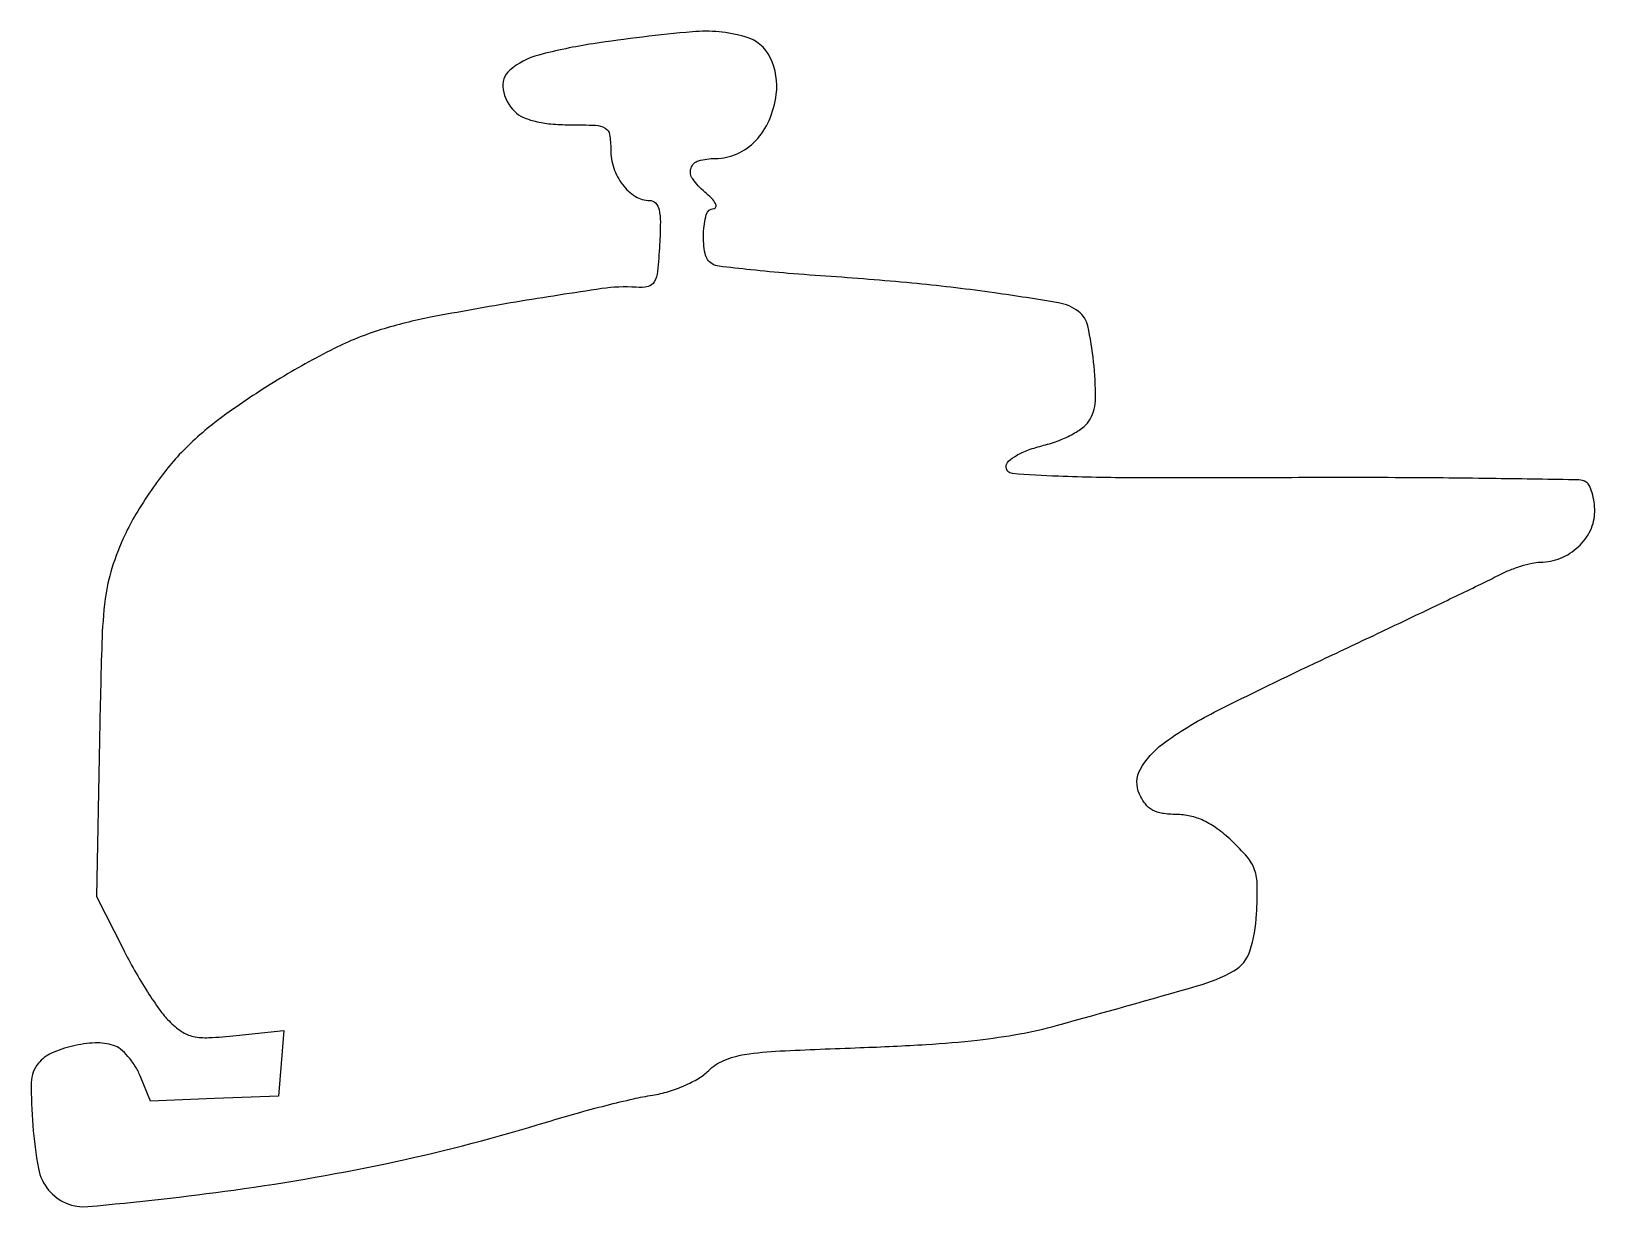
# Model space of a CAD drawing. Extents: x 0 to 186, y -1 to 139.
import ezdxf

# ---------------------------------------------------------------- set-up
doc = ezdxf.new("R2010")
doc.units = 0

msp = doc.modelspace()

# ---------------------------------------------------------------- linework, layer by layer
msp.add_lwpolyline([(66.886809, 137.630734, 0.026545), (60.424402, 136.292973, 0.114504), (56.976826, 134.475209, 0.266049), (56.182892, 132.212914, 0.151867), (57.571429, 129.571429, 0.093676), (58.552592, 128.902205, 0.043672), (60.017528, 128.40942, 0.036352), (61.875449, 128.100937, 0.02297), (64.071429, 128, -0.010076), (67.197504, 127.936995, -0.124599), (68.329268, 127.601449, -0.221274), (68.855806, 126.830356, -0.04092), (69, 125.071429, 0.080693), (69.362577, 122.839407, 0.08238), (70.412296, 120.854506, 0.091899), (71.925193, 119.482328, 0.139234), (73.623688, 119, -0.206754), (74.319256, 118.699533, -0.134412), (74.735913, 117.914702, -0.057947), (74.893399, 116.421268, -0.011703), (74.80226, 113.75, -0.009668), (74.556112, 110.553137, -0.102384), (74.171441, 109.310644, -0.22032), (73.428201, 108.765551, -0.067087), (72, 108.67243, 0.053722), (67.937445, 108.516039, 0.004675), (57.710029, 106.91622, 0.006183), (47.575326, 105.104619, 0.02733), (41.694391, 103.641145, 0.042067), (36.08751, 101.38458, 0.020314), (29.318223, 97.621765, 0.020324), (22.849681, 93.30383, 0.040351), (18.177674, 89.288929, 0.027526), (16.32966, 87.20387, 0.016197), (14.345908, 84.527054, 0.016175), (12.531445, 81.715053, 0.02648), (11.203015, 79.210888, 0.032105), (9.677578, 75.285007, 0.045935), (8.88248, 71.637227, 0.023175), (8.481608, 66.404701, 0.002811), (8.199043, 54.872628), (7.847405, 36.245255), (10.999107, 30.001768, 0.01295), (12.375872, 27.441469, 0.012309), (13.90588, 24.911423, 0.012354), (15.368107, 22.742667, 0.041893), (16.468709, 21.440382, 0.046946), (17.960545, 20.20516, 0.096389), (19.349153, 19.60893, 0.065853), (21.187477, 19.458091, 0.0133), (24.462436, 19.708279), (30.138262, 20.294076), (29.819131, 16.397038), (29.5, 12.5), (21.887717, 12.210415), (14.275434, 11.92083), (13.030171, 14.927161, 0.042268), (12.412199, 16.122379, 0.039226), (11.588195, 17.228916, 0.041632), (10.69324, 18.095144, 0.094919), (9.869983, 18.541266, 0.087813), (7.683202, 18.831954, 0.047591), (4.987673, 18.457228, 0.047932), (2.48633, 17.603155, 0.113799), (0.931829, 16.417859, 0.171384), (0.093566, 14.144429, 0.023538), (0.264203, 9.019261, 0.025416), (0.938539, 3.907829, 0.128382), (2.147341, 1.322465, 0.246623), (6.818265, -0.622031, 0.011781), (24.192505, 1.344005, 0.019041), (43.423894, 4.730717, 0.02173), (61.5, 9.459039, -0.006725), (64.889636, 10.455246, -0.005884), (68.459021, 11.407195, -0.005924), (71.704349, 12.191126, -0.017506), (73.956242, 12.624583, 0.034225), (75.846198, 13.054314, 0.029531), (77.758318, 13.754554, 0.030718), (79.440377, 14.612168, 0.063204), (80.606678, 15.515769, -0.09632), (82.4446, 16.755299, -0.062512), (84.917746, 17.456946, -0.02605), (89.129316, 17.87736, -0.00299), (98.650436, 18.272012, 0.006232), (106.50185, 18.648467, 0.012983), (112.604516, 19.176681, 0.016311), (117.606219, 19.906658, 0.022982), (122, 20.905342, 0.002227), (138.744016, 25.609913, 0.057553), (143.083467, 27.410642, 0.190929), (144.992258, 29.746332, 0.063906), (145.797079, 34.164076, 0.015415), (145.871321, 37.57915, 0.080593), (145.554319, 39.426648, 0.095703), (144.691874, 40.927395, 0.026352), (142.797079, 42.900688, 0.030246), (141.114501, 44.296534, 0.047976), (139.506137, 45.252284, 0.05413), (137.900292, 45.806167, 0.0557), (136.228561, 45.995373, -0.037742), (134.585748, 46.121894, -0.088467), (133.424345, 46.518131, -0.100636), (132.562729, 47.252532, -0.059273), (131.857599, 48.413191, -0.238122), (131.97614, 51.374376, -0.107529), (134.613432, 54.370537, -0.042053), (140.755698, 58.142522, -0.006641), (153.5, 64.352035, 0.0007), (160.61289, 67.713733, 0.000921), (167.09375, 70.802472, 0.000667), (172.518462, 73.409037, 0.008851), (174.5, 74.408026, -0.024105), (175.797335, 75.013187, -0.02068), (177.214326, 75.525465, -0.021193), (178.541468, 75.883024, -0.054492), (179.527494, 75.993839, 0.096081), (181.935335, 76.46844, 0.090664), (184.047091, 77.813142, 0.093845), (185.49188, 79.77075, 0.112637), (186, 81.997687, 0.032806), (185.924427, 83.148262, 0.038152), (185.698655, 84.22095, 0.041642), (185.369401, 85.077589, 0.142717), (184.974146, 85.515979, 0.134872), (184.099779, 85.772573, 0.000594), (174.269731, 85.931186, 0.002797), (163.071901, 86.035904, 0.001755), (149.974146, 86.039136, -0.00128), (131.269337, 86.025973, -0.009144), (122.223859, 86.208201, -0.009954), (116.756272, 86.527535, -0.391477), (116, 87.345425, -0.211735), (116.287814, 87.99461, -0.054779), (117.23673, 88.681742, -0.043061), (118.658987, 89.336113, -0.024623), (120.468242, 89.887686, 0.030186), (122.325774, 90.476625, 0.036419), (123.981232, 91.256361, 0.040591), (125.276416, 92.131329, 0.101378), (126.002832, 93.005292, 0.12229), (126.630131, 95.482386, 0.028012), (126.406754, 99.828133, 0.025519), (125.727744, 104.079079, 0.182108), (124.623484, 105.803058, 0.118378), (122.242093, 106.824467, 0.007379), (114.614545, 108.014448, 0.010628), (105.421101, 109.111338, 0.007819), (95.195546, 109.950262, -0.004109), (90.102328, 110.3301, -0.006065), (85.63983, 110.754358, -0.00301), (81.870845, 111.181831, -0.109084), (81.051297, 111.468297, -0.209588), (80.215127, 112.680025, -0.055329), (80.021943, 115.081034, -0.058532), (80.355272, 117.329294, -0.331408), (81.25, 118.033269, 0.333014), (81.497594, 118.22924, 0.191781), (81.449467, 118.626286, 0.068557), (80.983336, 119.256965, 0.02566), (80.173717, 120.005332, -0.064555), (78.739293, 121.554155, -0.235986), (78.539108, 122.838287, -0.250134), (79.440626, 123.715514, -0.0705), (81.448233, 124, 0.10489), (84.020743, 124.545667, 0.098212), (86.219796, 126.095196, 0.088772), (87.823045, 128.520576, 0.068526), (88.670645, 131.581141, 0.147511), (87.960962, 135.99061, 0.215084), (84.981599, 138.4727, 0.089921), (78.703668, 139.048893, 0.015804)], format="xyb", close=True)

doc.saveas('drawing.dxf')
